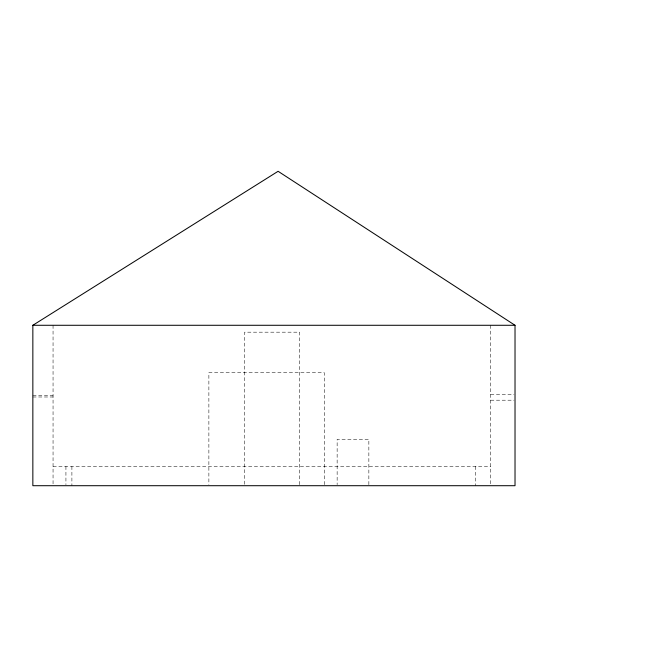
<?xml version="1.0" encoding="UTF-8"?>
<svg xmlns="http://www.w3.org/2000/svg" width="657" height="657" viewBox="0 0 657 657"><rect width="100%" height="100%" fill="white"/><g stroke="black" fill="none" stroke-linecap="round" stroke-linejoin="round"><path stroke-width="0.49" stroke-dasharray="3.29 2.46" d="M490.639 394.693L514.004 394.693M32.85 395.613L53.053 395.613M32.85 396.984L53.053 396.984M490.639 400.203L514.004 400.203M53.053 466.396L490.639 466.396M490.639 325.281L490.639 484.685M475.471 466.396L475.471 485.704M368.856 484.694L368.856 439.278L337.14 439.278L337.14 484.694M324.246 484.685L324.246 372.626L208.877 372.626L208.877 484.685M299.699 484.677L299.699 332.179L244.544 332.179L244.544 484.677M71.9 466.396L71.9 485.704M65.93 466.396L65.93 484.685M53.053 325.281L53.053 484.685"/><path stroke-width="0.99" d="M32.85 325.281L278.1 171.296L515.022 325.281L515.022 485.704L32.85 485.704L32.85 325.281L515.022 325.281"/></g></svg>
